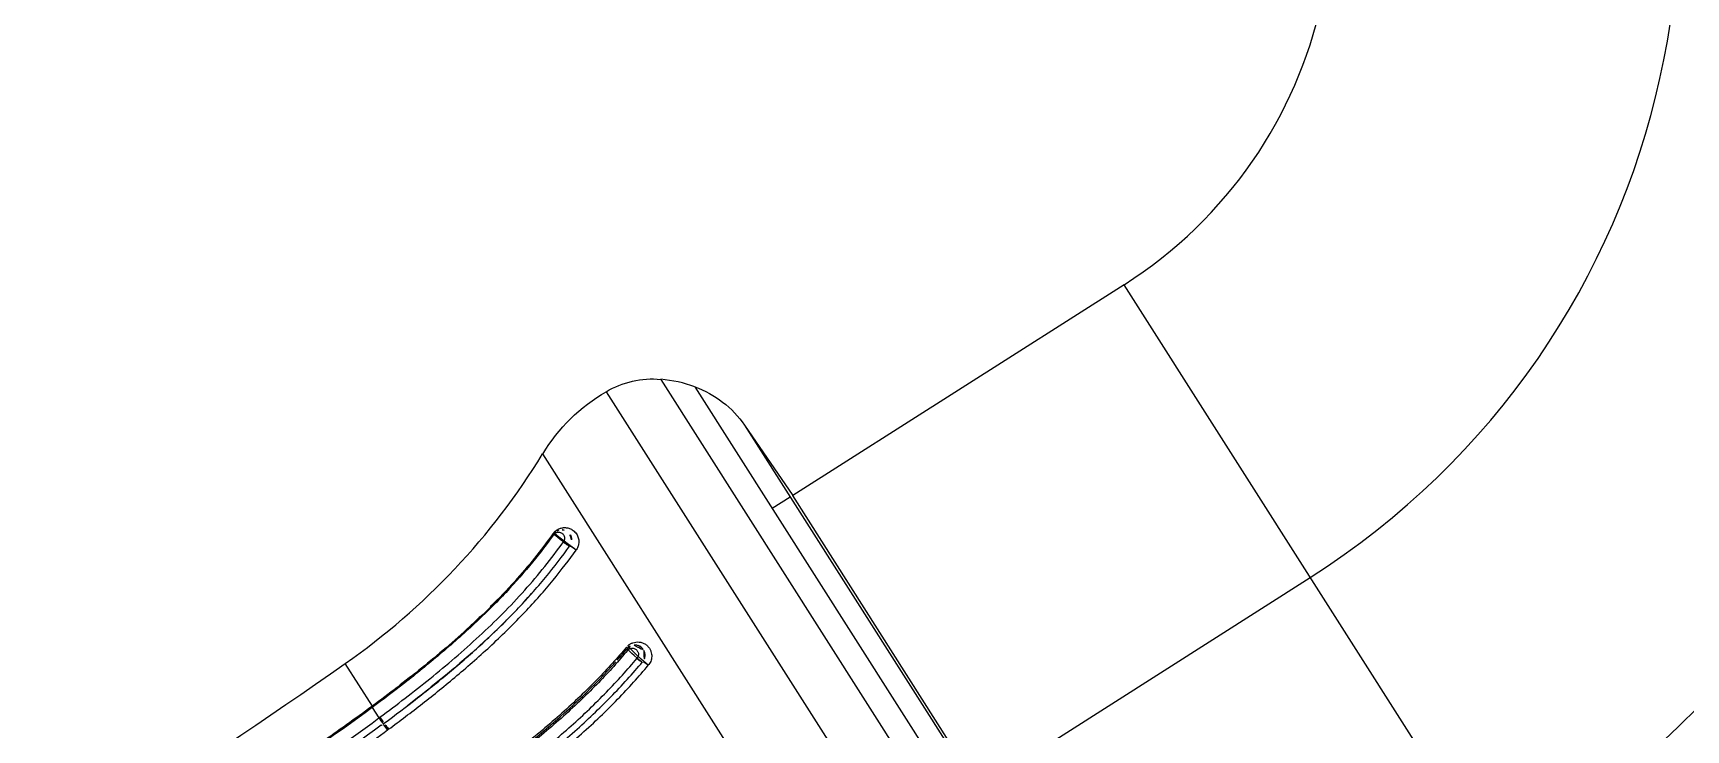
# Model space of a CAD drawing. Header units: millimetres. Extents: x 1145859089 to 1147511753, y -1047484727 to -1047247487.
# Drawn here: x 1145997904.7 to 1145997985.7, y -1047438831.2 to -1047438797 of the extents above; entities that cross this region are included whole.
import ezdxf
from ezdxf.xclip import XClip

# ---------------------------------------------------------------- set-up
doc = ezdxf.new("R2010")
doc.units = ezdxf.units.MM
doc.header["$LTSCALE"] = 100
doc.header["$MEASUREMENT"] = 0
doc.header["$XCLIPFRAME"] = 2
doc.linetypes.add('단지배치도$0$CENTER', pattern=[31, 30, -0.5, 0, -0.5])
doc.layers.get('0').update_dxf_attribs({"linetype": 'CONTINUOUS'})
doc.layers.add('XREF', color=135, linetype='CONTINUOUS')
doc.layers.add('단지배치도$0$W240910', color=135, linetype='CONTINUOUS')

# ---------------------------------------------------------------- blocks, each defined once
blk = doc.blocks.new('단지배치도$0$zw$9902')
at = {"layer": '단지배치도$0$W240910', "linetype": 'ByBlock', "ltscale": 20}
for p, q in [((59817.299, -67440.053), (59801.063, -67450.383)), ((59835.549, -67468.74), (59817.299, -67440.053)), ((59794.591, -67444.696), (59821.721, -67487.341)), ((59796.263, -67445.063), (59822.097, -67485.671)), ((59791.918, -67445.299), (59820.042, -67489.506)), ((59798.697, -67446.936), (59821.432, -67482.673)), ((59798.697, -67446.936), (59801.063, -67450.383)), ((59788.801, -67448.349), (59815.959, -67491.038)), ((59800.939, -67450.461), (59800.055, -67451.024)), ((59819.313, -67479.069), (59801.063, -67450.382)), ((59780.459, -67460.696), (59779.13, -67458.607)), ((59780.426, -67460.72), (59780.459, -67460.696)), ((59780.459, -67460.695), (59780.442, -67460.736)), ((59780.454, -67460.767), (59780.779, -67461.279)), ((59780.78, -67461.279), (59780.824, -67461.247)), ((59780.992, -67461.572), (59781.037, -67461.539))]:
    blk.add_line(p, q, dxfattribs=at)
at = {"layer": '단지배치도$0$W240910', "linetype": '단지배치도$0$CENTER', "ltscale": 20}
blk.add_line((59428.184, -67707.751), (59826.424, -67454.397), dxfattribs=at)
at = {"layer": '단지배치도$0$W240910'}
for radius in [11431.377, 11931.377]:
    blk.add_arc((57394.291, -57699.4), radius, 251.6277496, 321.4181311, dxfattribs=at)
at = {"layer": '단지배치도$0$W240910', "linetype": 'ByBlock', "ltscale": 20}
for centre, radius, start, end in [((59805.49, -67421.491), 56, 302.46387, 32.46387), ((59805.49, -67421.491), 22, 302.46387, 32.46387), ((59794.006, -67451.337), 6.672, 70.22063, 84.97062), ((59759.422, -67430.341), 34.458, 304.88585, 328.49471), ((59789.723, -67452.565), 0.5, 138.43481, 144.52086), ((59789.723, -67452.565), 0.5, 126.60135, 138.38872), ((59789.723, -67452.565), 0.5, 123.54941, 123.87348), ((59789.723, -67452.565), 0.5, 106.65541, 123.54941), ((59789.723, -67452.565), 0.5, 103.74563, 103.91576), ((59789.723, -67452.565), 0.5, 75.37591, 103.74563), ((59789.723, -67452.565), 0.5, 0.99849, 75.37591), ((59789.723, -67452.565), 0.5, 324.51549, 340.62439), ((59486.596, -67039.351), 511.226, 298.54116, 304.90522)]:
    blk.add_arc(centre, radius, start, end, dxfattribs=at)
at = {"layer": '단지배치도$0$W240910', "linetype": '단지배치도$0$CENTER', "ltscale": 20}
blk.add_arc((59805.49, -67421.491), 39, 302.46387, 32.46387, dxfattribs=at)
at = {"layer": '단지배치도$0$W240910', "linetype": 'ByBlock', "ltscale": 20}
for points in [[(59791.918, -67445.298), (59792.713, -67444.821), (59793.662, -67444.606), (59794.591, -67444.691)], [(59796.263, -67445.061), (59797.24, -67445.408), (59798.104, -67446.078), (59798.697, -67446.936)], [(59788.803, -67448.35), (59789.566, -67447.091), (59790.647, -67446.032), (59791.918, -67445.298)], [(59789.307, -67452.255), (59789.315, -67452.265), (59789.319, -67452.272), (59789.317, -67452.276)], [(59789.329, -67452.304), (59789.318, -67452.29), (59789.313, -67452.279), (59789.317, -67452.275)], [(59789.35, -67452.234), (59789.379, -67452.2), (59789.412, -67452.171), (59789.447, -67452.148)], [(59789.82, -67452.657), (59789.832, -67452.672), (59789.868, -67452.709), (59789.949, -67452.773), (59790.035, -67452.827), (59790.103, -67452.859), (59790.125, -67452.859), (59790.129, -67452.854)], [(59790.441, -67453.055), (59790.43, -67453.04), (59790.39, -67453.001), (59790.311, -67452.939), (59790.226, -67452.884), (59790.16, -67452.854), (59790.135, -67452.851), (59790.132, -67452.856)], [(59792.912, -67457.813), (59792.474, -67458.332), (59791.516, -67459.391), (59789.777, -67461.057), (59787.826, -67462.69), (59785.741, -67464.258), (59784.349, -67465.237), (59783.649, -67465.711)], [(59792.967, -67457.97), (59792.534, -67458.486), (59791.586, -67459.539), (59789.852, -67461.205), (59787.906, -67462.834), (59785.828, -67464.395), (59784.428, -67465.379), (59783.722, -67465.857)], [(59793.979, -67458.702), (59794.003, -67458.675), (59794.047, -67458.615), (59794.099, -67458.51), (59794.134, -67458.394), (59794.149, -67458.272), (59794.143, -67458.149), (59794.114, -67458.023), (59794.055, -67457.895), (59793.966, -67457.774), (59793.844, -67457.669), (59793.692, -67457.593), (59793.528, -67457.556), (59793.368, -67457.559), (59793.223, -67457.593), (59793.098, -67457.651), (59792.994, -67457.726), (59792.937, -67457.782), (59792.912, -67457.813)], [(59792.912, -67457.813), (59792.937, -67457.847), (59792.947, -67457.875), (59792.939, -67457.887)], [(59792.967, -67457.97), (59792.938, -67457.932), (59792.927, -67457.901), (59792.938, -67457.888)], [(59792.938, -67457.888), (59793.02, -67457.788), (59793.151, -67457.718), (59793.274, -67457.71)], [(59793.274, -67457.71), (59793.277, -67457.71), (59793.28, -67457.71), (59793.285, -67457.709)], [(59793.482, -67457.737), (59793.597, -67457.775), (59793.703, -67457.855), (59793.765, -67457.974)], [(59784.061, -67466.358), (59784.775, -67465.876), (59786.189, -67464.882), (59788.279, -67463.311), (59790.234, -67461.674), (59791.97, -67460.012), (59792.966, -67458.91), (59793.428, -67458.36)], [(59784.239, -67466.611), (59784.971, -67466.116), (59786.408, -67465.117), (59788.479, -67463.553), (59790.393, -67461.948), (59792.174, -67460.258), (59793.215, -67459.11), (59793.702, -67458.53)], [(59784.418, -67466.865), (59785.15, -67466.374), (59786.6, -67465.362), (59788.736, -67463.722), (59790.745, -67462.066), (59792.521, -67460.355), (59793.52, -67459.249), (59793.979, -67458.702)], [(59785.158, -67464.758), (59787.8, -67462.882), (59790.303, -67460.869), (59792.38, -67458.532)], [(59793.428, -67458.36), (59793.446, -67458.384), (59793.492, -67458.434), (59793.583, -67458.502), (59793.662, -67458.539), (59793.695, -67458.538), (59793.702, -67458.53)], [(59793.979, -67458.702), (59793.961, -67458.678), (59793.912, -67458.626), (59793.821, -67458.557), (59793.74, -67458.52), (59793.711, -67458.523), (59793.704, -67458.532)], [(59780.442, -67460.736), (59780.442, -67460.736), (59780.436, -67460.731), (59780.425, -67460.72)], [(59780.443, -67460.744), (59780.443, -67460.736), (59780.443, -67460.736), (59780.443, -67460.736)], [(59780.779, -67461.28), (59780.791, -67461.293), (59780.82, -67461.331), (59780.883, -67461.415), (59780.945, -67461.501), (59780.985, -67461.559), (59780.993, -67461.571), (59780.991, -67461.571)], [(59732.524, -67491.073), (59734.309, -67490.023), (59738.083, -67487.84), (59744.606, -67484.155), (59751.171, -67480.433), (59756.985, -67477.083), (59762.196, -67474.041), (59766.898, -67471.23), (59771.128, -67468.624), (59774.92, -67466.21), (59778.309, -67463.959), (59780.285, -67462.548), (59781.204, -67461.868)], [(59780.896, -67461.644), (59780.928, -67461.619), (59780.96, -67461.595), (59780.991, -67461.571)], [(59781.204, -67461.868), (59781.193, -67461.854), (59781.16, -67461.811), (59781.101, -67461.732), (59781.04, -67461.648), (59781.002, -67461.594), (59780.991, -67461.576), (59780.992, -67461.576)]]:
    blk.add_open_spline(points, degree=3, dxfattribs=at)
for points, knots in [([(59789.317, -67452.275), (59788.981, -67452.745), (59788.241, -67453.712), (59786.868, -67455.258), (59785.318, -67456.781), (59783.671, -67458.227), (59782.004, -67459.566), (59780.953, -67460.358), (59780.443, -67460.736)], [0, 0, 0, 0, 0.1666667, 0.3333333, 0.5, 0.6666667, 0.8333333, 0.999986, 0.999986, 0.999986, 0.999986]), ([(59789.329, -67452.304), (59789.031, -67452.729), (59788.356, -67453.626), (59787.046, -67455.121), (59785.498, -67456.652), (59783.777, -67458.175), (59782.013, -67459.599), (59780.957, -67460.395), (59780.453, -67460.767)], [0, 0, 0, 0, 0.166667, 0.333333, 0.5, 0.666667, 0.833333, 1, 1, 1, 1]), ([(59789.307, -67452.255), (59788.726, -67453.069), (59787.737, -67454.294), (59786.652, -67455.432), (59786.234, -67455.827)], [0, 0, 0, 0, 0.244936, 0.3860853, 0.3860853, 0.3860853, 0.3860853]), ([(59790.441, -67453.055), (59790.458, -67453.032), (59790.488, -67452.985), (59790.528, -67452.902), (59790.558, -67452.809), (59790.573, -67452.709), (59790.575, -67452.607), (59790.562, -67452.503), (59790.533, -67452.402), (59790.488, -67452.305), (59790.426, -67452.213), (59790.347, -67452.13), (59790.256, -67452.058), (59790.164, -67452.014), (59790.078, -67451.982), (59789.998, -67451.966), (59789.925, -67451.953), (59789.857, -67451.95), (59789.791, -67451.959), (59789.718, -67451.977), (59789.635, -67452.003), (59789.556, -67452.036), (59789.483, -67452.079), (59789.415, -67452.133), (59789.355, -67452.194), (59789.322, -67452.234), (59789.307, -67452.255)], [0, 0, 0, 0, 0.041667, 0.083333, 0.125, 0.166667, 0.208333, 0.25, 0.291667, 0.333333, 0.375, 0.416667, 0.458333, 0.5, 0.541667, 0.583333, 0.625, 0.666667, 0.708333, 0.75, 0.791667, 0.833333, 0.875, 0.916667, 0.958333, 1, 1, 1, 1]), ([(59789.82, -67452.657), (59789.829, -67452.645), (59789.844, -67452.616), (59789.861, -67452.57), (59789.876, -67452.515), (59789.874, -67452.463), (59789.868, -67452.409), (59789.852, -67452.357), (59789.827, -67452.308), (59789.79, -67452.264), (59789.739, -67452.23), (59789.683, -67452.199), (59789.628, -67452.184), (59789.577, -67452.179), (59789.527, -67452.182), (59789.481, -67452.193), (59789.437, -67452.21), (59789.396, -67452.235), (59789.36, -67452.267), (59789.338, -67452.29), (59789.329, -67452.304)], [0, 0, 0, 0, 0.055556, 0.111111, 0.166667, 0.222222, 0.277778, 0.333333, 0.388889, 0.444444, 0.5, 0.555556, 0.611111, 0.666667, 0.722222, 0.777778, 0.833333, 0.888889, 0.944444, 1, 1, 1, 1]), ([(59789.562, -67452.091), (59789.548, -67452.095), (59789.515, -67452.109), (59789.479, -67452.129), (59789.458, -67452.143)], [5.4725566, 5.4725566, 5.4725566, 5.4725566, 5.6426226, 5.8624076, 5.8624076, 5.8624076, 5.8624076]), ([(59780.824, -67461.247), (59781.653, -67460.633), (59783.325, -67459.35), (59785.728, -67457.302), (59787.938, -67455.09), (59789.233, -67453.481), (59789.82, -67452.657)], [0, 0, 0, 0, 0.245015, 0.500016, 0.755017, 1, 1, 1, 1]), ([(59781.037, -67461.538), (59781.576, -67461.14), (59782.667, -67460.319), (59784.342, -67458.972), (59785.975, -67457.539), (59787.557, -67455.987), (59788.98, -67454.39), (59789.768, -67453.361), (59790.129, -67452.854)], [0, 0, 0, 0, 0.166667, 0.333333, 0.5, 0.666667, 0.833333, 1, 1, 1, 1]), ([(59781.252, -67461.833), (59781.8, -67461.43), (59782.914, -67460.587), (59784.588, -67459.238), (59786.34, -67457.703), (59787.965, -67456.097), (59789.355, -67454.517), (59790.104, -67453.53), (59790.441, -67453.055)], [0, 0, 0, 0, 0.166667, 0.333333, 0.5, 0.666667, 0.833333, 1, 1, 1, 1]), ([(59780.443, -67460.744), (59781.257, -67460.134), (59782.902, -67458.871), (59785.271, -67456.858), (59786.883, -67455.248), (59787.697, -67454.323), (59787.819, -67454.173)], [20.729381, 20.729381, 20.729381, 20.729381, 43.949981, 68.22711, 92.504239, 97.000089, 97.000089, 97.000089, 97.000089]), ([(59788.324, -67455.116), (59788.285, -67455.16), (59786.828, -67456.797), (59784.768, -67458.648), (59782.621, -67460.335), (59782.173, -67460.68)], [2.160675, 2.160675, 2.160675, 2.160675, 2.393834, 10.752941, 12.935944, 12.935944, 12.935944, 12.935944]), ([(59785.761, -67456.304), (59785.59, -67456.474), (59784.656, -67457.351), (59782.909, -67458.836), (59781.271, -67460.095), (59780.459, -67460.695)], [0.4410697, 0.4410697, 0.4410697, 0.4410697, 0.4999907, 0.7550453, 1, 1, 1, 1]), ([(59792.938, -67457.888), (59792.777, -67458.079), (59792.59, -67458.295), (59792.408, -67458.501), (59792.38, -67458.532)], [0, 0, 0, 0, 0.04545454, 0.05361264, 0.05361264, 0.05361264, 0.05361264]), ([(59792.938, -67457.888), (59792.982, -67457.836), (59793.049, -67457.783), (59793.121, -67457.751), (59793.138, -67457.742)], [0, 0, 0, 0, 0.125, 0.1618004, 0.1618004, 0.1618004, 0.1618004]), ([(59793.428, -67458.36), (59793.438, -67458.346), (59793.457, -67458.317), (59793.482, -67458.266), (59793.496, -67458.208), (59793.498, -67458.144), (59793.486, -67458.08), (59793.459, -67458.019), (59793.416, -67457.96), (59793.357, -67457.91), (59793.282, -67457.874), (59793.202, -67457.863), (59793.129, -67457.872), (59793.064, -67457.895), (59793.011, -67457.929), (59792.98, -67457.955), (59792.967, -67457.97)], [0, 0, 0, 0, 0.071429, 0.142857, 0.214286, 0.285714, 0.357143, 0.428571, 0.5, 0.571429, 0.642857, 0.714286, 0.785714, 0.857143, 0.928571, 1, 1, 1, 1]), ([(59793.283, -67457.711), (59793.327, -67457.707), (59793.42, -67457.712), (59793.596, -67457.776), (59793.707, -67457.882), (59793.754, -67457.958), (59793.764, -67457.977)], [0.2729676, 0.2729676, 0.2729676, 0.2729676, 0.375, 0.5, 0.625, 0.6605041, 0.6605041, 0.6605041, 0.6605041]), ([(59793.765, -67457.974), (59793.786, -67458.021), (59793.828, -67458.138), (59793.819, -67458.35), (59793.748, -67458.477), (59793.702, -67458.53)], [0.6605267, 0.6605267, 0.6605267, 0.6605267, 0.75, 0.875, 1, 1, 1, 1]), ([(59731.842, -67489.884), (59734.584, -67488.274), (59738.106, -67486.251), (59747.349, -67481.029), (59750.648, -67479.154), (59757.219, -67475.364), (59760.494, -67473.456), (59770.056, -67467.734), (59774.803, -67464.708), (59778.916, -67461.847), (59779.684, -67461.298), (59780.443, -67460.736)], [0, 0, 0, 0, 0.29037, 0.29037, 0.452016, 0.452016, 0.613615, 0.613615, 0.92715, 0.92715, 1, 1, 1, 1]), ([(59780.453, -67460.767), (59778.552, -67462.173), (59774.638, -67464.829), (59768.646, -67468.609), (59762.581, -67472.264), (59756.468, -67475.839), (59750.838, -67479.079), (59745.702, -67481.997), (59739.527, -67485.479), (59734.907, -67488.113), (59731.86, -67489.901)], [0, 0, 0, 0, 0.00709365, 0.01418549, 0.02127669, 0.02836779, 0.03545818, 0.0407762, 0.04609378, 0.05672761, 0.05672761, 0.05672761, 0.05672761]), ([(59732.186, -67490.413), (59733.954, -67489.375), (59737.84, -67487.133), (59743.869, -67483.722), (59750.227, -67480.129), (59756.553, -67476.487), (59762.853, -67472.807), (59769.101, -67469.045), (59775.107, -67465.244), (59778.976, -67462.613), (59780.779, -67461.28)], [0, 0, 0, 0, 0.108757, 0.237507, 0.366257, 0.495006, 0.623756, 0.752506, 0.881256, 1, 1, 1, 1]), ([(59780.425, -67460.72), (59779.609, -67461.324), (59777.796, -67462.614), (59774.946, -67464.524), (59772.001, -67466.423), (59770.056, -67467.644), (59769.128, -67468.216)], [0, 0, 0, 0, 0.0537425, 0.1174928, 0.1812431, 0.2389383, 0.2389383, 0.2389383, 0.2389383]), ([(59780.453, -67460.767), (59780.45, -67460.761), (59780.445, -67460.75), (59780.442, -67460.74), (59780.442, -67460.736), (59780.443, -67460.744)], [0, 0, 0, 0, 0.3333333, 0.6666667, 0.9999991, 0.9999991, 0.9999991, 0.9999991]), ([(59780.824, -67461.247), (59780.854, -67461.283), (59780.97, -67461.437), (59781.04, -67461.537), (59781.037, -67461.538)], [2.232891, 2.232891, 2.232891, 2.232891, 7.283615, 12.333504, 12.333504, 12.333504, 12.333504]), ([(59780.894, -67461.641), (59779.115, -67462.951), (59775.269, -67465.561), (59769.673, -67469.105), (59765.894, -67471.392), (59764.191, -67472.409)], [44.832449, 44.832449, 44.832449, 44.832449, 52.664751, 61.311416, 68.359449, 68.359449, 68.359449, 68.359449]), ([(59781.252, -67461.833), (59781.223, -67461.796), (59781.107, -67461.642), (59781.037, -67461.541), (59781.039, -67461.541)], [2.121431, 2.121431, 2.121431, 2.121431, 6.936571, 11.749379, 11.749379, 11.749379, 11.749379]), ([(59781.204, -67461.868), (59781.21, -67461.865), (59781.221, -67461.858), (59781.237, -67461.847), (59781.246, -67461.838), (59781.252, -67461.833)], [0, 0, 0, 0, 0.333333, 0.666667, 1, 1, 1, 1])]:
    blk.add_open_spline(points, degree=3, knots=knots, dxfattribs=at)
blk = doc.blocks.new('단지배치도')
blk.add_blockref('단지배치도$0$zw$9902', (141034.193, 142437.157))

msp = doc.modelspace()

# ---------------------------------------------------------------- block references
at = {"layer": 'XREF'}
ref = msp.add_blockref('단지배치도', (1145797106.633357, -1047513806.462535), dxfattribs=at)
XClip(ref).set_block_clipping_path([(72982.4064819524, 34919.7593965298), (360382.4067475507, 255319.7593436697)])

doc.saveas('drawing.dxf')
